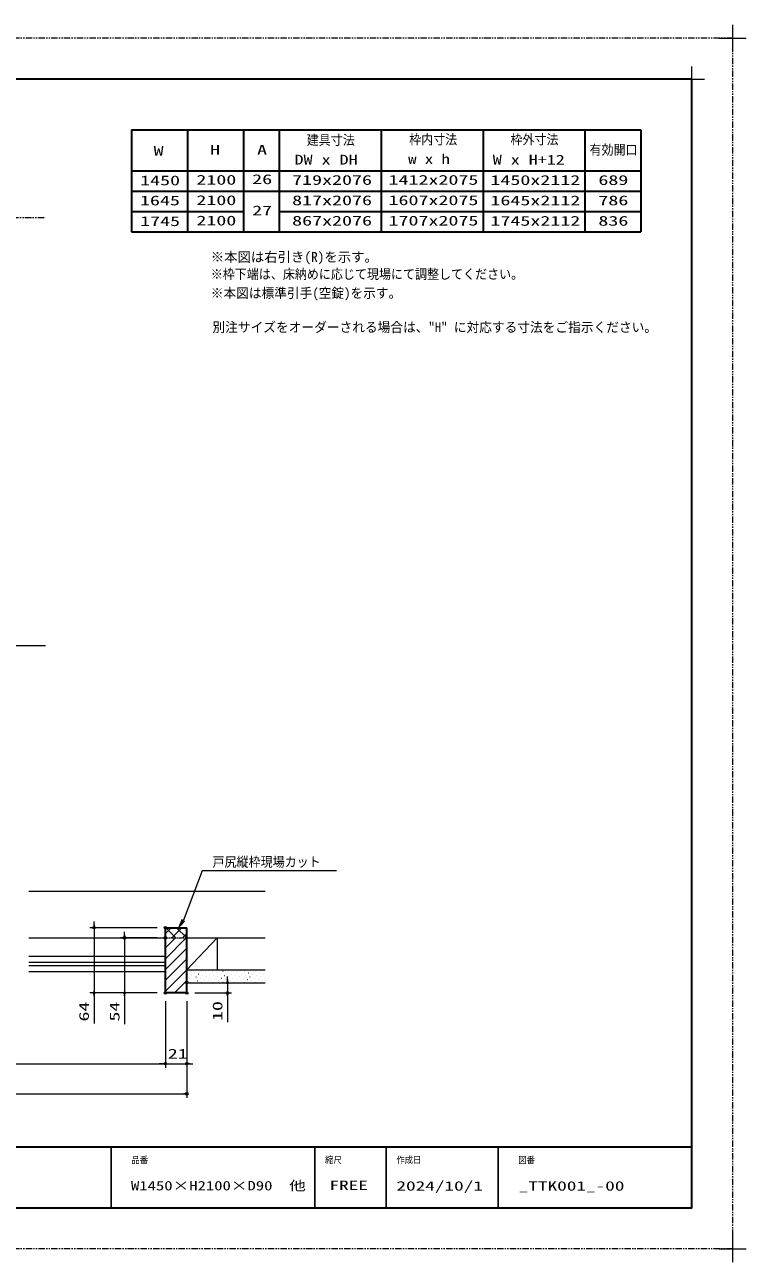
# Model space of a CAD drawing. Units: millimetres, scale not verified. Extents: x -1306 to 1306, y -607 to 607.
# Drawn here: x -308 to 400, y -607 to 607 of the extents above; entities that cross this region are included whole.
import ezdxf
from ezdxf.enums import TextEntityAlignment as Align

# ---------------------------------------------------------------- set-up
doc = ezdxf.new("R2010")
doc.units = ezdxf.units.MM
doc.header["$LTSCALE"] = 5
doc.header["$PDMODE"] = 32
doc.header["$PDSIZE"] = 2.5
doc.linetypes.add('USER1', pattern=[0.375, 0.25, -0.125])
doc.linetypes.add('USER3', pattern=[2.5, 1.25, -0.25, 0.25, -0.25, 0.25, -0.25])
for name, color, linetype, lineweight in [('0-1_線(白)', 7, 'Continuous', 30), ('0-2_ハッチング', 6, 'Continuous', 9), ('0-3_線(黄)', 2, 'Continuous', 15), ('0-4_寸法線', 3, 'Continuous', 13), ('0-5_0', 3, 'Continuous', 25), ('0-6_DEFPOINTS', 7, 'Continuous', 5), ('0-7_線(水)', 4, 'Continuous', 9), ('0-B_点線(青)', 4, 'USER1', 9), ('0-C_陰線', 4, 'USER3', 9), ('0-D_図面枠', 7, 'Continuous', 35), ('0-E_一般', 7, 'Continuous', 5)]:
    doc.layers.add(name, color=color, linetype=linetype, lineweight=lineweight)
doc.styles.add('ＭＳ ゴシック', font='')
doc.styles.get('ＭＳ ゴシック').set_extended_font_data('MS Gothic')

# ---------------------------------------------------------------- blocks, each defined once
blk = doc.blocks.new('_DOT')
at = {"layer": '0-5_0'}
blk.add_line((-2.5, 0), (-5, 0), dxfattribs=at)
for points in [[(0, 0), (-2.5, 0), (-2.48, 0.313)], [(0, 0), (-2.48, -0.313), (-2.5, 0)], [(0, 0), (-2.48, 0.313), (-2.421, 0.622)], [(0, 0), (-2.421, -0.622), (-2.48, -0.313)], [(0, 0), (-2.421, 0.622), (-2.324, 0.92)], [(0, 0), (-2.324, -0.92), (-2.421, -0.622)], [(0, 0), (-2.324, 0.92), (-2.191, 1.204)], [(0, 0), (-2.191, -1.204), (-2.324, -0.92)], [(0, 0), (-2.191, 1.204), (-2.023, 1.469)], [(0, 0), (-2.023, -1.469), (-2.191, -1.204)], [(0, 0), (-2.023, 1.469), (-1.822, 1.711)], [(0, 0), (-1.822, -1.711), (-2.023, -1.469)], [(0, 0), (-1.822, 1.711), (-1.594, 1.926)], [(0, 0), (-1.594, -1.926), (-1.822, -1.711)], [(0, 0), (-1.594, 1.926), (-1.34, 2.111)], [(0, 0), (-1.34, -2.111), (-1.594, -1.926)], [(0, 0), (-1.34, 2.111), (-1.064, 2.262)], [(0, 0), (-1.064, -2.262), (-1.34, -2.111)], [(0, 0), (-1.064, 2.262), (-0.773, 2.378)], [(0, 0), (-0.773, -2.378), (-1.064, -2.262)], [(0, 0), (-0.773, 2.378), (-0.468, 2.456)], [(0, 0), (-0.468, -2.456), (-0.773, -2.378)], [(0, 0), (-0.468, 2.456), (-0.157, 2.495)], [(0, 0), (-0.157, -2.495), (-0.468, -2.456)], [(0, 0), (-0.157, 2.495), (0.157, 2.495)], [(0, 0), (0.157, -2.495), (-0.157, -2.495)], [(0, 0), (0.157, 2.495), (0.468, 2.456)], [(0, 0), (0.468, 2.456), (0.773, 2.378)], [(0, 0), (0.773, 2.378), (1.064, 2.262)], [(0, 0), (1.064, 2.262), (1.34, 2.111)], [(0, 0), (1.34, 2.111), (1.594, 1.926)], [(0, 0), (1.594, 1.926), (1.822, 1.711)], [(0, 0), (1.822, 1.711), (2.023, 1.469)], [(0, 0), (2.023, 1.469), (2.191, 1.204)], [(0, 0), (2.191, 1.204), (2.324, 0.92)], [(0, 0), (2.324, 0.92), (2.421, 0.622)], [(0, 0), (2.421, 0.622), (2.48, 0.313)], [(0, 0), (2.48, 0.313), (2.5, 0)], [(0, 0), (0.468, -2.456), (0.157, -2.495)], [(0, 0), (0.773, -2.378), (0.468, -2.456)], [(0, 0), (1.064, -2.262), (0.773, -2.378)], [(0, 0), (1.34, -2.111), (1.064, -2.262)], [(0, 0), (1.594, -1.926), (1.34, -2.111)], [(0, 0), (1.822, -1.711), (1.594, -1.926)], [(0, 0), (2.023, -1.469), (1.822, -1.711)], [(0, 0), (2.191, -1.204), (2.023, -1.469)], [(0, 0), (2.324, -0.92), (2.191, -1.204)], [(0, 0), (2.421, -0.622), (2.324, -0.92)], [(0, 0), (2.48, -0.313), (2.421, -0.622)], [(0, 0), (2.5, 0), (2.48, -0.313)]]:
    blk.add_solid(points, dxfattribs=at)
blk = doc.blocks.new('グループ-13-1')
at = {"layer": '0-E_一般'}
for p, q in [((62041.6, -14029.5), (62041.6, -13365.5)), ((61709.6, -13697.5), (62373.6, -13697.5))]:
    blk.add_line(p, q, dxfattribs=at)

msp = doc.modelspace()

# ---------------------------------------------------------------- linework, layer by layer
at = {"layer": '0-1_線(白)'}
for p, q in [((-202.964, 504), (-202.964, 404)), ((-202.964, 504), (297.036, 504)), ((-147.964, 504), (-147.964, 404)), ((-92.964, 504), (-92.964, 404)), ((-57.964, 504), (-57.964, 404)), ((42.036, 504), (42.036, 404)), ((142.036, 504), (142.036, 404)), ((242.036, 504), (242.036, 404)), ((297.036, 504), (297.036, 404)), ((-202.964, 464), (297.036, 464)), ((-202.964, 444), (297.036, 444)), ((-202.964, 424), (-92.964, 424)), ((-57.964, 424), (297.036, 424)), ((-202.964, 404), (297.036, 404)), ((-147.964, 404), (-92.964, 404)), ((-169.714, -341.926), (-169.714, -278.926)), ((-169.714, -278.926), (-148.714, -278.926)), ((-148.714, -342.926), (-148.714, -278.926)), ((-168.714, -342.926), (-169.714, -341.926)), ((-148.714, -342.926), (-168.714, -342.926))]:
    msp.add_line(p, q, dxfattribs=at)
at = {"layer": '0-2_ハッチング'}
for p, q in [((-169.714, -284.565), (-164.075, -278.926)), ((-159.348, -288.926), (-169.348, -278.926)), ((-163.469, -288.926), (-153.469, -278.926)), ((-148.741, -288.926), (-158.741, -278.926)), ((-169.714, -298.734), (-159.907, -288.926)), ((-169.714, -309.34), (-149.3, -288.926)), ((-152.862, -288.926), (-148.714, -284.778)), ((-169.714, -319.947), (-148.714, -298.947)), ((-169.714, -330.553), (-148.714, -309.553)), ((-169.714, -341.16), (-148.714, -320.16)), ((-147.643, -324.392), (-147.593, -324.392)), ((-144.992, -321.74), (-144.942, -321.74)), ((-143.666, -325.718), (-143.616, -325.718)), ((-141.014, -323.066), (-140.964, -323.066)), ((-139.688, -327.044), (-139.638, -327.044)), ((-137.037, -324.392), (-136.987, -324.392)), ((-134.385, -321.74), (-134.335, -321.74)), ((-133.059, -325.718), (-133.009, -325.718)), ((-130.408, -323.066), (-130.358, -323.066)), ((-129.082, -327.044), (-129.032, -327.044)), ((-126.43, -324.392), (-126.38, -324.392)), ((-123.778, -321.74), (-123.728, -321.74)), ((-122.453, -325.718), (-122.403, -325.718)), ((-119.801, -323.066), (-119.751, -323.066)), ((-118.475, -327.044), (-118.425, -327.044)), ((-115.823, -324.392), (-115.773, -324.392)), ((-113.172, -321.74), (-113.122, -321.74)), ((-111.846, -325.718), (-111.796, -325.718)), ((-109.194, -323.066), (-109.144, -323.066)), ((-107.868, -327.044), (-107.818, -327.044)), ((-105.217, -324.392), (-105.167, -324.392)), ((-102.565, -321.74), (-102.515, -321.74)), ((-101.239, -325.718), (-101.189, -325.718)), ((-98.588, -323.066), (-98.538, -323.066)), ((-97.262, -327.044), (-97.212, -327.044)), ((-94.61, -324.392), (-94.56, -324.392)), ((-91.959, -321.74), (-91.909, -321.74)), ((-90.633, -325.718), (-90.583, -325.718)), ((-87.981, -323.066), (-87.931, -323.066)), ((-86.655, -327.044), (-86.605, -327.044)), ((-84.004, -324.392), (-83.954, -324.392)), ((-81.352, -321.74), (-81.302, -321.74)), ((-80.026, -325.718), (-79.976, -325.718)), ((-77.375, -323.066), (-77.325, -323.066)), ((-76.049, -327.044), (-75.999, -327.044)), ((-73.397, -324.392), (-73.347, -324.392)), ((-160.874, -342.926), (-148.714, -330.767)), ((-146.317, -328.37), (-146.267, -328.37)), ((-144.992, -332.347), (-144.942, -332.347)), ((-142.34, -329.695), (-142.29, -329.695)), ((-138.362, -331.021), (-138.312, -331.021)), ((-135.711, -328.37), (-135.661, -328.37)), ((-134.385, -332.347), (-134.335, -332.347)), ((-131.733, -329.695), (-131.683, -329.695)), ((-127.756, -331.021), (-127.706, -331.021)), ((-125.104, -328.37), (-125.054, -328.37)), ((-123.778, -332.347), (-123.728, -332.347)), ((-121.127, -329.695), (-121.077, -329.695)), ((-117.149, -331.021), (-117.099, -331.021)), ((-114.498, -328.37), (-114.448, -328.37)), ((-113.172, -332.347), (-113.122, -332.347)), ((-110.52, -329.695), (-110.47, -329.695)), ((-106.543, -331.021), (-106.493, -331.021)), ((-103.891, -328.37), (-103.841, -328.37)), ((-102.565, -332.347), (-102.515, -332.347)), ((-99.914, -329.695), (-99.864, -329.695)), ((-95.936, -331.021), (-95.886, -331.021)), ((-93.284, -328.37), (-93.234, -328.37)), ((-91.959, -332.347), (-91.909, -332.347)), ((-89.307, -329.695), (-89.257, -329.695)), ((-85.329, -331.021), (-85.279, -331.021)), ((-82.678, -328.37), (-82.628, -328.37)), ((-81.352, -332.347), (-81.302, -332.347)), ((-78.7, -329.695), (-78.65, -329.695)), ((-74.723, -331.021), (-74.673, -331.021)), ((-72.071, -328.37), (-72.021, -328.37)), ((-150.267, -342.926), (-148.714, -341.373))]:
    msp.add_line(p, q, dxfattribs=at)
at = {"layer": '0-3_線(黄)'}
for p, q in [((-459.676, -2.05), (-287.276, -2.05)), ((-303.687, -242.926), (-71.711, -242.926)), ((-303.687, -288.926), (-169.714, -288.926)), ((-148.714, -288.926), (-71.711, -288.926)), ((-118.714, -288.926), (-148.714, -320.426)), ((-118.714, -288.926), (-118.714, -320.426)), ((-148.714, -320.426), (-71.711, -320.426)), ((-148.714, -332.926), (-71.711, -332.926))]:
    msp.add_line(p, q, dxfattribs=at)
at = {"layer": '0-4_寸法線'}
for p, q in [((-177.714, -278.926), (-243.714, -278.926)), ((-239.714, -275.926), (-239.714, -272.926)), ((-239.714, -278.926), (-239.714, -342.926)), ((-177.714, -288.926), (-213.714, -288.926)), ((-209.714, -285.926), (-209.714, -282.926)), ((-209.714, -288.926), (-209.714, -342.926)), ((-108.714, -329.926), (-108.714, -326.926)), ((-140.714, -332.926), (-104.714, -332.926)), ((-108.714, -332.926), (-108.714, -342.926)), ((-177.714, -342.926), (-243.714, -342.926)), ((-239.714, -345.926), (-239.714, -373.117)), ((-177.714, -342.926), (-213.714, -342.926)), ((-209.714, -345.926), (-209.714, -373.593)), ((-169.714, -350.926), (-169.714, -416.454)), ((-169.714, -350.926), (-169.714, -416.454)), ((-148.714, -350.926), (-148.714, -416.454)), ((-148.714, -350.926), (-148.714, -445.961)), ((-140.714, -342.926), (-104.714, -342.926)), ((-108.714, -345.926), (-108.714, -371.688)), ((-813.137, -412.454), (-172.714, -412.454)), ((-172.714, -412.454), (-175.714, -412.454)), ((-169.714, -412.454), (-148.714, -412.454)), ((-145.714, -412.454), (-142.714, -412.454)), ((-830.137, -441.961), (-151.714, -441.961))]:
    msp.add_line(p, q, dxfattribs=at)
msp.add_lwpolyline([(-1.803, -223.009), (-133.532, -223.009), (-151.976, -271.454)], dxfattribs=at)
msp.add_solid([(-158.361, -281.614), (-153.74, -270.345), (-150.212, -272.562)], dxfattribs=at)
at = {"layer": '0-5_0', "color": 7}
for p, q in [((-222.964, -494), (-222.964, -554)), ((-22.964, -494), (-22.964, -554)), ((47.036, -494), (47.036, -554)), ((157.036, -494), (157.036, -554))]:
    msp.add_line(p, q, dxfattribs=at)
at = {"layer": '0-6_DEFPOINTS'}
for p, q in [((347.036, 541.55), (347.036, 566.45)), ((334.586, 554), (359.486, 554))]:
    msp.add_line(p, q, dxfattribs=at)
for p in [(-239.714, -278.926), (-169.714, -278.926), (-209.714, -288.926), (-169.714, -288.926), (-148.714, -332.926), (-169.714, -342.926), (-169.714, -342.926), (-148.714, -342.926), (-148.714, -342.926), (-108.714, -342.926), (-169.714, -412.454), (-148.714, -412.454), (-148.714, -441.961)]:
    msp.add_point(p, dxfattribs=at)
at = {"layer": '0-7_線(水)'}
for p, q in [((-303.687, -306.926), (-169.714, -306.926)), ((-303.687, -312.826), (-169.714, -312.826)), ((-303.687, -316.026), (-169.714, -316.026)), ((-303.687, -321.926), (-169.714, -321.926))]:
    msp.add_line(p, q, dxfattribs=at)
at = {"layer": '0-B_点線(青)'}
msp.add_line((-169.714, -288.926), (-148.714, -288.926), dxfattribs=at)
at = {"layer": '0-C_陰線'}
for p, q in [((387.036, 594), (-1292.964, 594)), ((387.036, -594), (387.036, 594)), ((-1194.978, 417.95), (-287.276, 417.95)), ((387.036, -594), (-1292.964, -594))]:
    msp.add_line(p, q, dxfattribs=at)
at = {"layer": '0-D_図面枠'}
msp.add_line((-1252.964, -494), (347.036, -494), dxfattribs=at)
msp.add_lwpolyline([(-1252.964, -554), (347.036, -554), (347.036, 554), (-1252.964, 554)], close=True, dxfattribs=at)

# ---------------------------------------------------------------- block references
at = {"layer": '0-4_寸法線', "xscale": 0.6, "yscale": 0.6}
for p, rotation in [((-239.714, -278.926), 270), ((-209.714, -288.926), 270), ((-108.714, -332.926), 270), ((-239.714, -342.926), 90), ((-209.714, -342.926), 90), ((-108.714, -342.926), 90), ((-148.714, -412.454), 180)]:
    msp.add_blockref('_DOT', p, dxfattribs=dict(at, rotation=rotation))
for p in [(-169.714, -412.454), (-169.714, -412.454), (-148.714, -441.961)]:
    msp.add_blockref('_DOT', p, dxfattribs=at)
at = {"layer": '0-C_陰線', "xscale": 0.04, "yscale": 0.04}
for p in [(-2094.629, 1141.9), (-2094.629, -46.1)]:
    msp.add_blockref('グループ-13-1', p, dxfattribs=at)

# ---------------------------------------------------------------- texts
at = {"layer": '0-3_線(黄)', "style": 'ＭＳ ゴシック'}
for s, height, width, p in [('建具寸法', 9.604, 0.9, (-30.965, 486.519)), ('枠内寸法', 9.604, 0.9, (69.562, 487.002)), ('枠外寸法', 9.604, 0.9, (168.954, 487.002)), ('W', 9.604, 1.5, (-181.217, 475.906)), ('H', 9.604, 1.5, (-125.826, 476.887)), ('A', 9.604, 1.5, (-79.718, 476.887)), ('有効開口', 9.604, 0.9, (246.543, 476.887)), ('DW x DH', 9.621, 1.35, (-42.942, 467.19)), ('w x h', 9.621, 1.25, (68.546, 467.877)), ('W x H+12', 9.621, 1.35, (151.563, 467.122)), ('1450', 9.604, 1.5, (-194.479, 446.817)), ('2100', 9.604, 1.5, (-139.301, 447.408)), ('26', 9.604, 1.5, (-84.511, 447.961)), ('719x2076', 9.604, 1.5, (-45.324, 447.282)), ('1412x2075', 9.604, 1.5, (49.271, 447.348)), ('1450x2112', 9.604, 1.5, (149.271, 447.136)), ('689', 9.604, 1.5, (255.222, 447.157)), ('1645', 9.604, 1.5, (-194.621, 427.121)), ('2100', 9.604, 1.5, (-139.301, 427.408)), ('817x2076', 9.604, 1.5, (-45.324, 427.282)), ('1607x2075', 9.604, 1.5, (49.271, 427.348)), ('1645x2112', 9.604, 1.5, (149.271, 427.136)), ('786', 9.604, 1.5, (255.222, 427.157)), ('27', 9.604, 1.5, (-84.511, 417.314)), ('1745', 9.604, 1.5, (-194.479, 406.817)), ('2100', 9.604, 1.5, (-139.301, 407.408)), ('867x2076', 9.604, 1.5, (-45.324, 407.282)), ('1707x2075', 9.604, 1.5, (49.271, 407.348)), ('1745x2112', 9.604, 1.5, (149.271, 407.136)), ('836', 9.604, 1.5, (255.222, 407.157)), ('※枠下端は、床納めに応じて現場にて調整してください。', 9.604, 0.9, (-125.163, 354.857)), ('※本図は標準引手(空錠)を示す。', 9.621, 0.95, (-125.163, 336.285)), ('別注サイズをオーダーされる場合は、"H" に対応する寸法をご指示ください。', 9.621, 0.95, (-123.471, 302.752))]:
    msp.add_text(s, height=height, dxfattribs=dict(at, width=width)).set_placement(p, align=Align.BOTTOM_LEFT)
msp.add_text('※本図は右引き(R)を示す。', height=9.621, dxfattribs=at).set_placement((-125.163, 371.705), align=Align.BOTTOM_LEFT)
at = {"layer": '0-4_寸法線', "style": 'ＭＳ ゴシック'}
for s, width, p in [('戸尻縦枠現場カット', 0.9, (-123.394, -221.986)), ('21', 1.5, (-167.31, -410.305))]:
    msp.add_text(s, height=9.604, dxfattribs=dict(at, width=width)).set_placement(p, align=Align.BOTTOM_LEFT)
at = {"layer": '0-4_寸法線', "style": 'ＭＳ ゴシック', "width": 1.5}
for s, p in [('64', (-241.864, -371.021)), ('54', (-211.864, -371.021)), ('10', (-110.864, -370.545))]:
    msp.add_text(s, height=9.604, rotation=90, dxfattribs=at).set_placement(p, align=Align.BOTTOM_LEFT)
at = {"layer": '0-D_図面枠', "style": 'ＭＳ ゴシック'}
for s, height, width, p in [('品番', 6.452, 0.9, (-202.964, -512.073)), ('縮尺', 6.452, 0.9, (-12.964, -512.038)), ('作成日', 6.452, 0.9, (57.036, -511.963)), ('図番', 6.452, 0.9, (176.633, -512.073)), ('W1450×H2100×D90\u3000他', 9.236, 1.3, (-203.459, -539.518)), ('FREE', 9.238, 1.5, (-8.665, -539.129)), ('2024/10/1', 9.238, 1.5, (57.036, -539.776)), ('_TTK001_-00', 9.238, 1.5, (177.071, -539.776))]:
    msp.add_text(s, height=height, dxfattribs=dict(at, width=width)).set_placement(p, align=Align.BOTTOM_LEFT)

doc.saveas('drawing.dxf')
